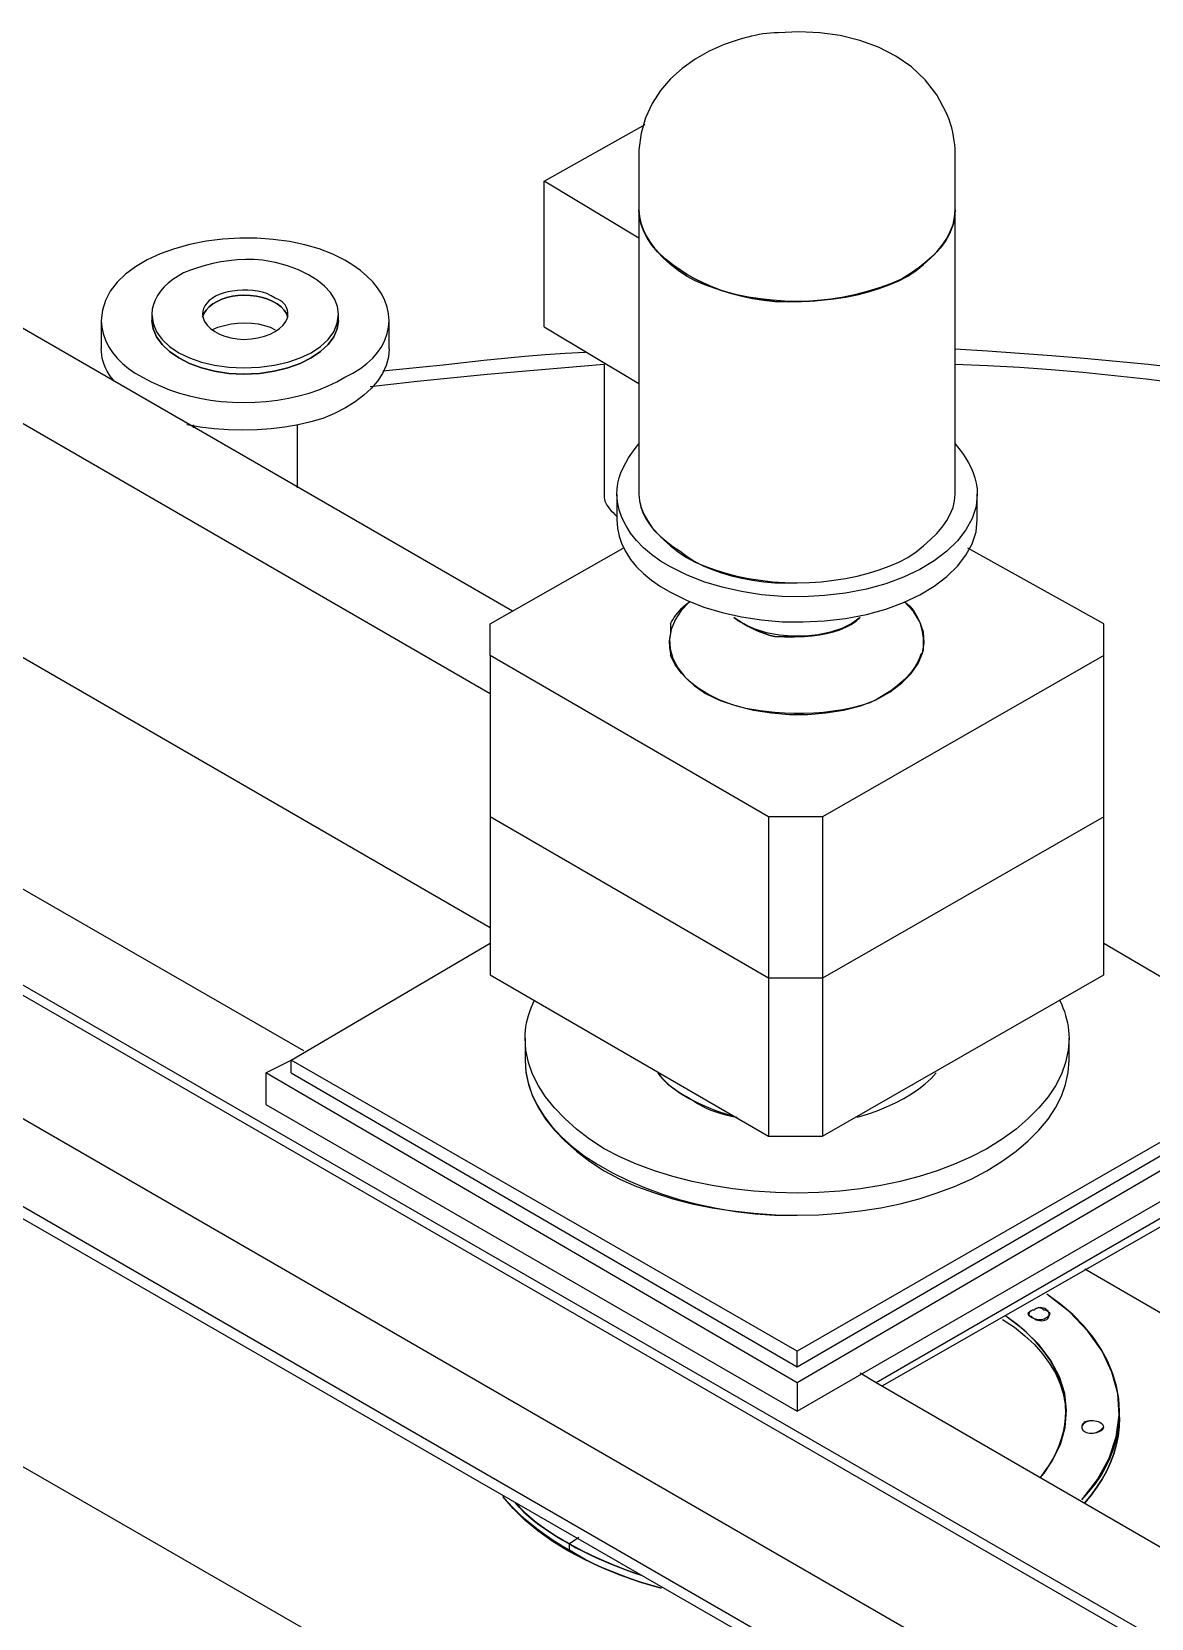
# Model space of a CAD drawing. Header units: metres. Extents: x 20 to 415, y 5 to 292.
# Drawn here: x 193.21 to 199.15, y 127.85 to 136.26 of the extents above; entities that cross this region are included whole.
import ezdxf

# ---------------------------------------------------------------- set-up
doc = ezdxf.new("R2010")
doc.units = ezdxf.units.M
doc.layers.add('ОБОРУДОВАНИЕ', color=8, linetype='Continuous')

msp = doc.modelspace()

# ---------------------------------------------------------------- linework, layer by layer
at = {"layer": 'ОБОРУДОВАНИЕ'}
for points in [[(198.1065, 135.6142), (198.106, 135.6348), (198.1045, 135.6562), (198.1019, 135.6782), (198.0984, 135.7005), (198.0939, 135.7231), (198.0884, 135.7458), (198.0818, 135.7682), (198.0743, 135.7902), (198.0657, 135.8115), (198.0562, 135.8321), (198.0088, 135.9221), (197.9477, 136.0012), (197.8748, 136.0694), (197.7917, 136.1269), (197.7, 136.1737), (197.6013, 136.2099), (197.497, 136.2357), (197.3889, 136.251), (197.2786, 136.2562), (197.1678, 136.2511), (197.1477, 136.2506), (197.1276, 136.2493), (197.1075, 136.2471), (197.0873, 136.2443), (197.0672, 136.2407), (197.0471, 136.2367), (197.027, 136.2323), (197.0069, 136.2275), (196.9868, 136.2226), (196.9667, 136.2176), (196.8829, 136.1889), (196.8031, 136.1534), (196.7283, 136.111), (196.6596, 136.0619), (196.5979, 136.0061), (196.5443, 135.9437), (196.4997, 135.875), (196.4652, 135.7997), (196.4417, 135.7184), (196.4303, 135.6309), (196.4303, 135.6304), (196.4303, 135.6293), (196.4303, 135.6274), (196.4303, 135.6251), (196.4303, 135.6226), (196.4303, 135.62), (196.4303, 135.6179), (196.4303, 135.616), (196.4303, 135.6147), (196.4303, 135.6142)], [(195.7598, 133.1837), (191.2341, 135.7986)], [(195.9274, 135.4633), (196.4638, 135.765)], [(196.4303, 135.6142), (196.4303, 135.3125)], [(198.1065, 135.3125), (198.1065, 135.6142)], [(190.7983, 135.5471), (195.6425, 132.7479)], [(196.4303, 135.1616), (195.9274, 135.4633)], [(195.9274, 134.6923), (195.9274, 135.4633)], [(198.1065, 135.3125), (198.1035, 135.2727), (198.0949, 135.234), (198.0807, 135.1963), (198.0614, 135.1596), (198.0374, 135.1239), (198.0088, 135.0892), (197.9759, 135.0555), (197.9392, 135.0228), (197.8988, 134.9911), (197.8551, 134.9605), (197.8078, 134.9363), (197.757, 134.9144), (197.703, 134.8946), (197.6462, 134.8772), (197.5868, 134.8621), (197.5255, 134.8495), (197.4626, 134.8396), (197.3986, 134.8322), (197.3337, 134.8279), (197.2684, 134.8264), (197.2032, 134.8279), (197.1381, 134.8322), (197.0741, 134.8396), (197.0113, 134.8495), (196.9499, 134.8621), (196.8907, 134.8772), (196.8337, 134.8946), (196.7798, 134.9144), (196.729, 134.9363), (196.6817, 134.9605), (196.638, 134.9911), (196.5976, 135.0228), (196.5609, 135.0555), (196.528, 135.0892), (196.4995, 135.1239), (196.4754, 135.1596), (196.4561, 135.1963), (196.442, 135.234), (196.4333, 135.2727), (196.4303, 135.3125)], [(197.151, 134.8264), (197.0912, 134.8329), (197.0327, 134.8423), (196.9759, 134.8542), (196.9209, 134.8684), (196.8683, 134.885), (196.818, 134.9036), (196.7705, 134.9241), (196.7263, 134.946), (196.6854, 134.9693), (196.6482, 134.994), (196.6095, 135.0201), (196.5741, 135.0481), (196.5421, 135.0776), (196.5136, 135.1085), (196.489, 135.1406), (196.4683, 135.1738), (196.4521, 135.2079), (196.44, 135.2424), (196.4328, 135.2773), (196.4303, 135.3125)], [(196.4303, 135.3125), (196.4328, 135.2773), (196.44, 135.2424), (196.4521, 135.2079), (196.4683, 135.1738), (196.489, 135.1406), (196.5136, 135.1085), (196.5421, 135.0776), (196.5741, 135.0481), (196.6095, 135.0201), (196.6482, 134.994), (196.6854, 134.9693), (196.7263, 134.946), (196.7705, 134.9241), (196.818, 134.9036), (196.8683, 134.885), (196.9209, 134.8684), (196.9759, 134.8542), (197.0329, 134.8423), (197.0914, 134.8329), (197.151, 134.8264)], [(196.4303, 135.3125), (196.4303, 133.8039)], [(198.1065, 135.3125), (198.1031, 135.2682), (198.0929, 135.2258), (198.0766, 135.1854), (198.0545, 135.1465), (198.0268, 135.1093), (197.9942, 135.0736), (197.957, 135.0392), (197.9156, 135.0062), (197.8703, 134.9744), (197.8215, 134.9437), (197.7644, 134.9196), (197.7035, 134.8978), (197.6398, 134.8783), (197.5734, 134.8614), (197.5052, 134.8473), (197.4353, 134.8363), (197.3646, 134.8285), (197.2932, 134.8242), (197.2219, 134.8233), (197.151, 134.8264)], [(197.2684, 134.8264), (197.3337, 134.8279), (197.3986, 134.8322), (197.4626, 134.8396), (197.5255, 134.8495), (197.5868, 134.8621), (197.6462, 134.8772), (197.703, 134.8946), (197.757, 134.9144), (197.8078, 134.9363), (197.8551, 134.9605), (197.8988, 134.9911), (197.9392, 135.0228), (197.9759, 135.0555), (198.0088, 135.0892), (198.0374, 135.1239), (198.0614, 135.1596), (198.0807, 135.1963), (198.0949, 135.234), (198.1035, 135.2727), (198.1065, 135.3125)], [(198.1065, 133.8039), (198.1065, 135.3125)], [(194.8714, 135.0443), (194.8072, 135.077), (194.7362, 135.1044), (194.6592, 135.1269), (194.5776, 135.1438), (194.4923, 135.1554), (194.4044, 135.1614), (194.3153, 135.1618), (194.2256, 135.1564), (194.1369, 135.1452), (194.0501, 135.1281), (193.9678, 135.1054), (193.8919, 135.0783), (193.8231, 135.0464), (193.7618, 135.0106), (193.7087, 134.971), (193.6639, 134.9278), (193.6284, 134.8813), (193.6022, 134.8321), (193.5863, 134.7801), (193.5808, 134.7258)], [(194.4356, 135.0443), (194.3904, 135.0478), (194.3455, 135.0486), (194.3007, 135.0468), (194.2568, 135.0424), (194.2135, 135.0359), (194.1713, 135.0273), (194.1304, 135.0171), (194.0908, 135.0052), (194.0528, 134.9918), (194.0166, 134.9772), (193.9874, 134.9611), (193.9606, 134.9434), (193.9359, 134.9239), (193.9141, 134.903), (193.8951, 134.8808), (193.879, 134.8577), (193.8662, 134.8339), (193.8568, 134.8094), (193.851, 134.7845), (193.849, 134.7593)], [(194.8379, 134.7593), (194.833, 134.799), (194.8186, 134.8373), (194.7953, 134.8736), (194.7638, 134.908), (194.7248, 134.9395), (194.6787, 134.9682), (194.626, 134.9933), (194.5675, 135.0146), (194.5038, 135.0319), (194.4356, 135.0443)], [(195.1061, 134.7258), (195.1036, 134.761), (195.0962, 134.796), (195.084, 134.8306), (195.067, 134.8644), (195.0454, 134.8976), (195.0193, 134.9298), (194.9886, 134.9608), (194.9537, 134.9903), (194.9147, 135.0181), (194.8714, 135.0443)], [(194.5027, 134.8431), (194.4815, 134.8567), (194.4589, 134.8676), (194.4346, 134.8758), (194.4093, 134.8815), (194.3833, 134.885), (194.3567, 134.8865), (194.3299, 134.8864), (194.3032, 134.8845), (194.2769, 134.8812), (194.2512, 134.8766), (194.2271, 134.8706), (194.2051, 134.8629), (194.1854, 134.8535), (194.1678, 134.8426), (194.1528, 134.8306), (194.1403, 134.8175), (194.1302, 134.8037), (194.123, 134.7893), (194.1187, 134.7744), (194.1171, 134.7593)], [(194.5697, 134.7426), (194.5623, 134.7622), (194.5501, 134.7806), (194.5338, 134.7975), (194.5137, 134.8128), (194.4901, 134.8264), (194.4636, 134.8379), (194.4343, 134.8473), (194.4029, 134.8542), (194.3697, 134.8584), (194.3351, 134.8599), (194.305, 134.8584), (194.2754, 134.8542), (194.2469, 134.8473), (194.2197, 134.8379), (194.1948, 134.8264), (194.1721, 134.8128), (194.1527, 134.7975), (194.1366, 134.7806), (194.1247, 134.7622), (194.1171, 134.7426)], [(194.1171, 134.7426), (194.1247, 134.7622), (194.1366, 134.7806), (194.1527, 134.7975), (194.1721, 134.8128), (194.1948, 134.8264), (194.2197, 134.8379), (194.2469, 134.8473), (194.2754, 134.8542), (194.305, 134.8584), (194.3351, 134.8599)], [(194.1171, 134.7426), (194.1247, 134.7622), (194.1366, 134.7806), (194.1527, 134.7975), (194.1721, 134.8128), (194.1948, 134.8264), (194.2197, 134.8379), (194.2469, 134.8473), (194.2754, 134.8542), (194.305, 134.8584), (194.3351, 134.8599), (194.3697, 134.8584), (194.4029, 134.8542), (194.4343, 134.8473), (194.4636, 134.8379), (194.4901, 134.8264), (194.5137, 134.8128), (194.5338, 134.7975), (194.5501, 134.7806), (194.5623, 134.7622), (194.5697, 134.7426)], [(194.3351, 134.8599), (194.3697, 134.8584), (194.4029, 134.8542), (194.4343, 134.8473), (194.4636, 134.8379), (194.4901, 134.8264), (194.5137, 134.8128), (194.5338, 134.7975), (194.5501, 134.7806), (194.5623, 134.7622), (194.5697, 134.7426)], [(194.5697, 134.7593), (194.5692, 134.7694), (194.5675, 134.7793), (194.5647, 134.7892), (194.5607, 134.7985), (194.5551, 134.8076), (194.5481, 134.8161), (194.5394, 134.824), (194.529, 134.8312), (194.5168, 134.8376), (194.5027, 134.8431)], [(193.849, 134.7593), (193.849, 134.7258)], [(193.849, 134.7593), (193.8553, 134.7107), (193.8738, 134.6653), (193.9033, 134.6239), (193.9428, 134.5867), (193.9914, 134.554), (194.0481, 134.5265), (194.1118, 134.5042), (194.1815, 134.4879), (194.2563, 134.4779), (194.3351, 134.4744), (194.4184, 134.4779), (194.4968, 134.4879), (194.5694, 134.5042), (194.6351, 134.5265), (194.6934, 134.554), (194.743, 134.5867), (194.7833, 134.6239), (194.8129, 134.6653), (194.8315, 134.7107), (194.8379, 134.7593)], [(194.1171, 134.7593), (194.1202, 134.7394), (194.1285, 134.7196), (194.1421, 134.7008), (194.1601, 134.6832), (194.1822, 134.6671), (194.2077, 134.6532), (194.2363, 134.6415), (194.2673, 134.6328), (194.3005, 134.6272), (194.3351, 134.6252), (194.3743, 134.6272), (194.411, 134.6328), (194.4448, 134.6415), (194.4755, 134.6532), (194.5027, 134.6671), (194.5258, 134.6832), (194.5444, 134.7008), (194.5581, 134.7196), (194.5669, 134.7394), (194.5697, 134.7593)], [(194.8379, 134.7258), (194.8379, 134.7593)], [(197.151, 134.8264), (197.1616, 134.8264), (197.1728, 134.8264), (197.1849, 134.8264), (197.1971, 134.8264), (197.2097, 134.8264), (197.2223, 134.8264), (197.2347, 134.8264), (197.2466, 134.8264), (197.2578, 134.8264), (197.2684, 134.8264)], [(193.5808, 134.7258), (193.5808, 134.5749)], [(193.5808, 134.7258), (193.5833, 134.6906), (193.5905, 134.6559), (193.6026, 134.6215), (193.6188, 134.5882), (193.6394, 134.5562), (193.6641, 134.5255), (193.6924, 134.4967), (193.7246, 134.47), (193.7599, 134.4457), (193.7987, 134.4241), (193.8449, 134.3999), (193.893, 134.378), (193.943, 134.3582), (193.9948, 134.3408), (194.0481, 134.3257), (194.1029, 134.3131), (194.159, 134.3031), (194.2165, 134.2959), (194.2752, 134.2915), (194.3351, 134.29), (194.3954, 134.2915), (194.4552, 134.2959), (194.5142, 134.3031), (194.5722, 134.3131), (194.6284, 134.3257), (194.6827, 134.3408), (194.7345, 134.3582), (194.7834, 134.378), (194.8294, 134.3999), (194.8714, 134.4241), (194.9147, 134.4457), (194.9537, 134.47), (194.9886, 134.4967), (195.0193, 134.5255), (195.0454, 134.5562), (195.067, 134.5882), (195.084, 134.6215), (195.0962, 134.6559), (195.1036, 134.6906), (195.1061, 134.7258)], [(193.849, 134.7258), (193.8553, 134.6812), (193.8738, 134.6383), (193.9033, 134.5977), (193.9428, 134.5603), (193.9914, 134.5268), (194.0481, 134.4977), (194.1118, 134.4739), (194.1815, 134.4561), (194.2563, 134.4447), (194.3351, 134.4408)], [(194.8379, 134.7258), (194.8315, 134.6812), (194.8129, 134.6383), (194.7833, 134.5977), (194.743, 134.5603), (194.6934, 134.5268), (194.6351, 134.4977), (194.5694, 134.4739), (194.4968, 134.4561), (194.4184, 134.4447), (194.3351, 134.4408), (194.2563, 134.4447), (194.1815, 134.4561), (194.1118, 134.4739), (194.0481, 134.4977), (193.9914, 134.5268), (193.9428, 134.5603), (193.9033, 134.5977), (193.8738, 134.6383), (193.8553, 134.6812), (193.849, 134.7258)], [(194.1674, 134.6755), (194.1989, 134.6891), (194.2328, 134.6996), (194.2683, 134.7072), (194.3047, 134.7117), (194.3414, 134.7132), (194.3775, 134.7117), (194.4123, 134.7072), (194.4453, 134.6996), (194.4757, 134.6891), (194.5027, 134.6755)], [(194.3351, 134.4408), (194.4184, 134.4447), (194.4968, 134.4561), (194.5694, 134.4739), (194.6351, 134.4977), (194.6934, 134.5268), (194.743, 134.5603), (194.7833, 134.5977), (194.8129, 134.6383), (194.8315, 134.6812), (194.8379, 134.7258)], [(195.1061, 134.5749), (195.1061, 134.7258)], [(195.9274, 134.6923), (196.4303, 134.3906)], [(193.6478, 134.4073), (193.6337, 134.4229), (193.6215, 134.4393), (193.6111, 134.4563), (193.6026, 134.4735), (193.5955, 134.4911), (193.5898, 134.5087), (193.5858, 134.5262), (193.5829, 134.5431), (193.5813, 134.5593), (193.5808, 134.5749)], [(195.1061, 134.5749), (195.1021, 134.5302), (195.0905, 134.4868), (195.0712, 134.4447), (195.0449, 134.4041), (195.0119, 134.3654), (194.9722, 134.3287), (194.9262, 134.2943), (194.8744, 134.2623), (194.817, 134.2328), (194.7541, 134.2062), (194.6914, 134.1876), (194.6244, 134.1721), (194.5541, 134.1599), (194.481, 134.151), (194.4063, 134.1455), (194.3305, 134.1435), (194.2546, 134.145), (194.1792, 134.1504), (194.1051, 134.1596), (194.0333, 134.1726)], [(195.0726, 134.4576), (195.1787, 134.4682), (195.2854, 134.4794), (195.3931, 134.491), (195.5008, 134.5027), (195.609, 134.5143), (195.7171, 134.5251), (195.825, 134.5354), (195.9324, 134.5446), (196.0392, 134.5521), (196.1453, 134.5582)], [(198.1065, 134.5749), (198.2774, 134.5644), (198.4482, 134.5526), (198.6189, 134.5399), (198.7894, 134.5257), (198.9593, 134.5101), (199.1288, 134.493), (199.2976, 134.4742), (199.4657, 134.4537), (199.633, 134.4315), (199.7994, 134.4073)], [(196.2459, 134.4911), (196.1207, 134.4811), (195.9961, 134.4708), (195.8725, 134.4605), (195.7489, 134.4499), (195.6257, 134.4388), (195.5025, 134.4273), (195.379, 134.415), (195.2553, 134.4021), (195.1307, 134.3884), (195.0055, 134.3738)], [(196.2459, 134.4911), (196.2459, 133.7871)], [(199.7827, 134.3235), (199.6167, 134.3481), (199.4506, 134.3716), (199.2845, 134.3936), (199.1179, 134.4139), (198.9509, 134.4325), (198.7835, 134.449), (198.6154, 134.4635), (198.4466, 134.4754), (198.2769, 134.4846), (198.1065, 134.4911)], [(194.6535, 130.8538), (188.6528, 134.3067)], [(190.7983, 134.3067), (195.6425, 131.5075)], [(194.0668, 134.1726), (194.0668, 134.1559)], [(194.62, 133.8374), (194.62, 134.1726)], [(188.217, 134.0553), (203.3027, 125.3559)], [(203.2524, 125.3224), (188.217, 134.005)], [(196.3129, 133.8039), (196.3145, 133.8336), (196.3188, 133.8624), (196.3257, 133.8904), (196.3349, 133.9177), (196.3465, 133.9444), (196.3601, 133.9705), (196.3755, 133.9963), (196.3924, 134.0216), (196.4107, 134.0469), (196.4303, 134.0721)], [(198.1065, 134.0721), (198.1261, 134.0469), (198.1445, 134.0216), (198.1615, 133.9963), (198.1767, 133.9705), (198.1903, 133.9444), (198.2019, 133.9177), (198.2111, 133.8904), (198.2181, 133.8624), (198.2223, 133.8336), (198.2238, 133.8039)], [(196.2459, 133.7871), (196.2469, 133.7771), (196.2498, 133.767), (196.2541, 133.757), (196.2598, 133.7469), (196.2668, 133.7368), (196.2749, 133.7268), (196.2838, 133.7167), (196.2932, 133.7067), (196.3029, 133.6966), (196.3129, 133.6866)], [(196.3129, 133.8039), (196.3129, 133.6698)], [(196.5979, 133.4184), (196.5451, 133.45), (196.4975, 133.4842), (196.4551, 133.5206), (196.4181, 133.559), (196.3864, 133.5986), (196.3602, 133.6393), (196.3398, 133.6805), (196.325, 133.7219), (196.316, 133.7633), (196.3129, 133.8039)], [(196.4303, 133.8039), (196.4328, 133.7692), (196.44, 133.7355), (196.4521, 133.7028), (196.4683, 133.6711), (196.489, 133.6405), (196.5136, 133.6108), (196.5421, 133.5821), (196.5741, 133.5545), (196.6095, 133.5278), (196.6482, 133.5022), (196.6854, 133.4735), (196.7263, 133.4477), (196.7705, 133.4247), (196.818, 133.4046), (196.8683, 133.387), (196.9209, 133.3719), (196.9759, 133.3592), (197.0329, 133.3488), (197.0914, 133.3406), (197.151, 133.3346)], [(196.4303, 133.8039), (196.4333, 133.7687), (196.442, 133.7337), (196.4561, 133.6988), (196.4754, 133.6643), (196.4995, 133.6301), (196.528, 133.5964), (196.5609, 133.5634), (196.5976, 133.5308), (196.6381, 133.4993), (196.6817, 133.4686), (196.729, 133.4445), (196.7798, 133.4226), (196.8337, 133.4028), (196.8907, 133.3853), (196.9499, 133.3703), (197.0113, 133.3577), (197.0741, 133.3478), (197.1381, 133.3404), (197.2032, 133.3361), (197.2684, 133.3346), (197.3337, 133.3361), (197.3986, 133.3404), (197.4626, 133.3478), (197.5255, 133.3577), (197.5868, 133.3703), (197.6462, 133.3853), (197.703, 133.4028), (197.757, 133.4226), (197.8078, 133.4445), (197.8551, 133.4686), (197.8988, 133.4993), (197.9392, 133.5308), (197.9759, 133.5634), (198.0088, 133.5964), (198.0374, 133.6301), (198.0614, 133.6643), (198.0807, 133.6988), (198.0949, 133.7337), (198.1035, 133.7687), (198.1065, 133.8039)], [(198.2238, 133.8039), (198.2169, 133.7392), (198.1967, 133.676), (198.1636, 133.615), (198.1187, 133.557), (198.0624, 133.5022), (197.9957, 133.4515), (197.9191, 133.4055), (197.8334, 133.3646), (197.7391, 133.3297), (197.6371, 133.301), (197.5257, 133.2799), (197.4132, 133.2667), (197.3007, 133.261), (197.1893, 133.2626), (197.0798, 133.2717), (196.9734, 133.2878), (196.8709, 133.3108), (196.7736, 133.3403), (196.6822, 133.3761), (196.5979, 133.4184)], [(197.2684, 133.3346), (197.3337, 133.3361), (197.3986, 133.3404), (197.4626, 133.3478), (197.5255, 133.3577), (197.5868, 133.3703), (197.6462, 133.3853), (197.703, 133.4028), (197.757, 133.4226), (197.8078, 133.4445), (197.8551, 133.4686), (197.8988, 133.4993), (197.9392, 133.5308), (197.9759, 133.5634), (198.0088, 133.5964), (198.0374, 133.6301), (198.0614, 133.6643), (198.0807, 133.6988), (198.0949, 133.7337), (198.1035, 133.7687), (198.1065, 133.8039)], [(198.2238, 133.6698), (198.2238, 133.8039)], [(196.3129, 133.6698), (196.316, 133.625), (196.3249, 133.5815), (196.3398, 133.539), (196.3602, 133.498), (196.3864, 133.4583), (196.4181, 133.42), (196.4551, 133.3835), (196.4975, 133.3485), (196.5451, 133.3154), (196.5979, 133.2843)], [(196.5979, 133.2843), (196.6822, 133.242), (196.7736, 133.2062), (196.8709, 133.1767), (196.9734, 133.1537), (197.0798, 133.1376), (197.1893, 133.1285), (197.3007, 133.1269), (197.4132, 133.1326), (197.5257, 133.1458), (197.6371, 133.1669), (197.7391, 133.1956), (197.8334, 133.2305), (197.9191, 133.2714), (197.9957, 133.3175), (198.0624, 133.3681), (198.1187, 133.4229), (198.1636, 133.4809), (198.1967, 133.5419), (198.2169, 133.6051), (198.2238, 133.6698)], [(195.6425, 133.1166), (196.3465, 133.5189)], [(198.8943, 133.1166), (198.1735, 133.5189)], [(197.151, 133.3346), (197.1616, 133.3346), (197.1728, 133.3346), (197.1849, 133.3346), (197.1971, 133.3346), (197.2097, 133.3346), (197.2223, 133.3346), (197.2347, 133.3346), (197.2466, 133.3346), (197.2578, 133.3346), (197.2684, 133.3346)], [(196.6985, 133.234), (196.6542, 133.1874), (196.6219, 133.1384), (196.6014, 133.0878), (196.5929, 133.0364), (196.5959, 132.9847), (196.6105, 132.9334), (196.6365, 132.8835), (196.6738, 132.8356), (196.7224, 132.79), (196.7823, 132.7479)], [(196.5979, 133.1166), (196.6034, 133.1272), (196.61, 133.1386), (196.6175, 133.1505), (196.6261, 133.1627), (196.6356, 133.1753), (196.6462, 133.1879), (196.6577, 133.2003), (196.6703, 133.2122), (196.6839, 133.2234), (196.6985, 133.234)], [(196.7823, 132.7479), (196.8616, 132.7112), (196.9472, 132.6817), (197.0381, 132.6594), (197.1323, 132.6445), (197.2287, 132.6369), (197.3254, 132.6369), (197.4213, 132.6445), (197.5144, 132.6599), (197.6038, 132.6832), (197.6874, 132.7144), (197.7619, 132.7569), (197.8239, 132.8039), (197.8731, 132.8542), (197.9095, 132.907), (197.9326, 132.9616), (197.942, 133.0172), (197.9377, 133.0732), (197.9192, 133.1285), (197.8861, 133.1824), (197.8383, 133.234)], [(197.8383, 133.234), (197.8524, 133.2234), (197.8648, 133.2122), (197.8755, 133.2003), (197.8847, 133.1879), (197.8928, 133.1753), (197.8998, 133.1627), (197.9062, 133.1505), (197.9119, 133.1386), (197.9171, 133.1272), (197.9221, 133.1166)], [(197.151, 133.0496), (197.1259, 133.0556), (197.1011, 133.0633), (197.0766, 133.0724), (197.0526, 133.0826), (197.0295, 133.0937), (197.0074, 133.1051), (196.9866, 133.1168), (196.9672, 133.1285), (196.9492, 133.1396), (196.9332, 133.1502)], [(197.151, 133.0496), (197.1259, 133.0556), (197.1011, 133.0633), (197.0766, 133.0724), (197.0526, 133.0826), (197.0295, 133.0937), (197.0074, 133.1051), (196.9866, 133.1168), (196.9672, 133.1285), (196.9492, 133.1396), (196.9332, 133.1502)], [(196.9332, 133.1502), (196.9492, 133.1396), (196.9672, 133.1285), (196.9866, 133.1168), (197.0074, 133.1051), (197.0295, 133.0937), (197.0526, 133.0826), (197.0766, 133.0724), (197.1011, 133.0633), (197.1259, 133.0556), (197.151, 133.0496)], [(196.9834, 133.1166), (196.9784, 133.1212), (196.9734, 133.125), (196.9683, 133.1282), (196.9633, 133.1309), (196.9583, 133.1334), (196.9533, 133.1359), (196.9482, 133.1388), (196.9432, 133.142), (196.9382, 133.1456), (196.9332, 133.1502)], [(197.6036, 133.1502), (197.5587, 133.118), (197.5054, 133.092), (197.4454, 133.0722), (197.3805, 133.0588), (197.3125, 133.0518), (197.2427, 133.0513), (197.1733, 133.0573), (197.106, 133.0702), (197.0419, 133.09), (196.9834, 133.1166)], [(197.6036, 133.1502), (197.5751, 133.1265), (197.5404, 133.1059), (197.5005, 133.0883), (197.4564, 133.0737), (197.4088, 133.0622), (197.3587, 133.0536), (197.3069, 133.0481), (197.2545, 133.0456), (197.2022, 133.0461), (197.151, 133.0496)], [(197.6036, 133.1502), (197.5751, 133.1265), (197.5404, 133.1059), (197.5005, 133.0883), (197.4564, 133.0737), (197.4088, 133.0622), (197.3587, 133.0536), (197.3069, 133.0481), (197.2545, 133.0456), (197.2022, 133.0461), (197.151, 133.0496)], [(197.2684, 133.0496), (197.3086, 133.0506), (197.3483, 133.0536), (197.3872, 133.0587), (197.4251, 133.0657), (197.4611, 133.0747), (197.4953, 133.0858), (197.527, 133.0989), (197.5559, 133.114), (197.5815, 133.1311), (197.6036, 133.1502)], [(203.1351, 124.7357), (188.6192, 133.1166)], [(195.6425, 132.949), (195.6425, 133.1166)], [(196.5979, 133.0664), (196.5939, 133.0518), (196.5915, 133.038), (196.5905, 133.0253), (196.5907, 133.0131), (196.5917, 133.0015), (196.593, 132.9904), (196.5947, 132.9797), (196.5964, 132.9693), (196.5974, 132.9591), (196.5979, 132.949)], [(196.5979, 133.1166), (196.5979, 133.1116), (196.5979, 133.1066), (196.5979, 133.1016), (196.5979, 133.0965), (196.5979, 133.0915), (196.5979, 133.0865), (196.5979, 133.0814), (196.5979, 133.0764), (196.5979, 133.0714), (196.5979, 133.0664)], [(197.9389, 132.9993), (197.9389, 133.0094), (197.9387, 133.0196), (197.9384, 133.03), (197.9378, 133.0407), (197.9368, 133.0518), (197.9352, 133.0633), (197.9332, 133.0754), (197.9303, 133.0883), (197.9266, 133.1021), (197.9221, 133.1166)], [(198.8943, 132.949), (198.8943, 133.1166)], [(197.151, 133.0496), (197.1616, 133.0496), (197.1728, 133.0496), (197.1849, 133.0496), (197.1971, 133.0496), (197.2097, 133.0496), (197.2223, 133.0496), (197.2347, 133.0496), (197.2466, 133.0496), (197.2578, 133.0496), (197.2684, 133.0496)], [(197.9221, 132.949), (197.9266, 132.9541), (197.9303, 132.9591), (197.9332, 132.9641), (197.9352, 132.9691), (197.9368, 132.9742), (197.9378, 132.9792), (197.9384, 132.9842), (197.9387, 132.9893), (197.9389, 132.9943), (197.9389, 132.9993)], [(195.6425, 132.949), (195.6425, 132.0942)], [(197.1175, 132.0942), (195.6425, 132.949)], [(197.151, 132.6473), (197.0723, 132.6554), (196.997, 132.6691), (196.9259, 132.6882), (196.8597, 132.7125), (196.799, 132.7417), (196.7444, 132.7752), (196.6963, 132.8131), (196.6554, 132.855), (196.6225, 132.9003), (196.5979, 132.949)], [(197.9221, 132.949), (197.91, 132.9194), (197.8943, 132.8907), (197.8747, 132.863), (197.8519, 132.8364), (197.8257, 132.8107), (197.7966, 132.7861), (197.7647, 132.7625), (197.7302, 132.7398), (197.6931, 132.7182), (197.6539, 132.6976), (197.6076, 132.6835), (197.5597, 132.6715), (197.5104, 132.6614), (197.46, 132.6533), (197.4088, 132.6473), (197.357, 132.6433), (197.3051, 132.6413), (197.2533, 132.6413), (197.2018, 132.6433), (197.151, 132.6473)], [(198.8943, 132.949), (197.4025, 132.0942)], [(198.8943, 132.0942), (198.8943, 132.949)], [(195.6425, 132.0942), (195.6425, 131.2561)], [(197.1175, 131.2393), (195.6425, 132.0942)], [(197.4025, 132.0942), (197.1175, 132.0942)], [(197.1175, 132.0942), (197.1175, 131.2393)], [(197.4025, 132.0942), (197.4025, 131.2393)], [(198.8943, 132.0942), (197.4025, 131.2393)], [(198.8943, 131.2561), (198.8943, 132.0942)], [(203.1351, 124.2664), (189.8764, 131.9266)], [(203.1351, 124.2161), (189.9602, 131.8092)], [(194.5865, 130.8035), (195.6425, 131.4237)], [(198.8943, 131.4237), (199.9503, 130.8035)], [(195.6425, 131.2561), (197.1175, 130.4012)], [(197.4025, 131.2393), (197.1175, 131.2393)], [(197.1175, 131.2393), (197.1175, 130.4012)], [(197.4025, 130.4012), (198.8943, 131.2561)], [(197.4025, 131.2393), (197.4025, 130.4012)], [(195.8268, 130.9208), (195.8274, 130.941), (195.8289, 130.9611), (195.8314, 130.9812), (195.8349, 131.0013), (195.8394, 131.0214), (195.845, 131.0415), (195.8515, 131.0616), (195.859, 131.0818), (195.8676, 131.1019), (195.8771, 131.122)], [(198.6596, 131.122), (198.6692, 131.1019), (198.6777, 131.0818), (198.6853, 131.0616), (198.6918, 131.0415), (198.6973, 131.0214), (198.7019, 131.0013), (198.7054, 130.9812), (198.7079, 130.9611), (198.7094, 130.941), (198.7099, 130.9208)], [(198.7099, 130.9208), (198.7054, 130.856), (198.692, 130.7923), (198.6697, 130.7298), (198.6387, 130.6686), (198.5989, 130.6087), (198.5507, 130.5504), (198.494, 130.4937), (198.429, 130.4386), (198.3556, 130.3855), (198.2741, 130.3342), (198.1911, 130.2909), (198.1036, 130.2519), (198.0114, 130.217), (197.9152, 130.1865), (197.8153, 130.1603), (197.7117, 130.1387), (197.605, 130.1218), (197.4953, 130.1094), (197.383, 130.102), (197.2684, 130.0995), (197.1534, 130.102), (197.0398, 130.1094), (196.9283, 130.1216), (196.8192, 130.1387), (196.7132, 130.1603), (196.6106, 130.1865), (196.5122, 130.217), (196.4182, 130.2519), (196.3294, 130.2909), (196.2459, 130.3342), (196.169, 130.3855), (196.0994, 130.4386), (196.037, 130.4937), (195.9826, 130.5504), (195.9358, 130.6087), (195.8971, 130.6686), (195.8667, 130.7298), (195.8446, 130.7923), (195.8314, 130.856), (195.8268, 130.9208)], [(195.8268, 130.9208), (195.8268, 130.8035)], [(198.7099, 130.8035), (198.7099, 130.9208)], [(194.4524, 130.7365), (194.5865, 130.8035)], [(197.2684, 129.2614), (194.5865, 130.8035)], [(194.5865, 130.7365), (194.5865, 130.8035)], [(195.8268, 130.8035), (195.8314, 130.7386), (195.8448, 130.6749), (195.8667, 130.6124), (195.8971, 130.5512), (195.9358, 130.4914), (195.9826, 130.4331), (196.037, 130.3762), (196.0994, 130.3213), (196.169, 130.2681), (196.2459, 130.2168), (196.3294, 130.1736), (196.4182, 130.1345), (196.5122, 130.0997), (196.6106, 130.0692), (196.7132, 130.043), (196.8192, 130.0214), (196.9283, 130.0043), (197.0398, 129.9921), (197.1534, 129.9847), (197.2684, 129.9822), (197.383, 129.9847), (197.4953, 129.9921), (197.605, 130.0043), (197.7117, 130.0214), (197.8153, 130.043), (197.9152, 130.0692), (198.0114, 130.0997), (198.1036, 130.1345), (198.1913, 130.1736), (198.2741, 130.2168), (198.3556, 130.2681), (198.4288, 130.3213), (198.494, 130.3762), (198.5507, 130.4331), (198.5989, 130.4914), (198.6387, 130.5512), (198.6697, 130.6124), (198.692, 130.6749), (198.7054, 130.7386), (198.7099, 130.8035)], [(195.8268, 130.8035), (195.8309, 130.7433), (195.8428, 130.6833), (195.8626, 130.6238), (195.8902, 130.5653), (195.9254, 130.5082), (195.9682, 130.4523), (196.0183, 130.3984), (196.0758, 130.3466), (196.1405, 130.2971), (196.2124, 130.2504), (196.2903, 130.2066), (196.3728, 130.1662), (196.4595, 130.1292), (196.5501, 130.0956), (196.644, 130.066), (196.7411, 130.0403), (196.8406, 130.019), (196.9424, 130.0021), (197.0461, 129.9897), (197.151, 129.9822)], [(197.2684, 129.9822), (197.383, 129.9847), (197.4953, 129.9921), (197.605, 130.0043), (197.7117, 130.0214), (197.8153, 130.043), (197.9152, 130.0692), (198.0114, 130.0997), (198.1036, 130.1345), (198.1913, 130.1736), (198.2741, 130.2168), (198.3556, 130.2681), (198.4288, 130.3213), (198.494, 130.3762), (198.5507, 130.4331), (198.5989, 130.4914), (198.6387, 130.5512), (198.6697, 130.6124), (198.692, 130.6749), (198.7054, 130.7386), (198.7099, 130.8035)], [(199.9503, 130.8035), (197.2684, 129.2614)], [(197.2684, 129.0938), (194.4524, 130.7365)], [(194.4524, 130.7365), (194.4524, 130.5688)], [(194.5865, 130.7365), (197.2684, 129.1776)], [(196.5309, 130.7365), (196.554, 130.7068), (196.5825, 130.6783), (196.6162, 130.651), (196.6542, 130.625), (196.6965, 130.6003), (196.7421, 130.5772), (196.7908, 130.5558), (196.842, 130.5358), (196.8953, 130.5179), (196.9499, 130.5018)], [(196.5309, 130.7365), (196.5419, 130.7214), (196.5548, 130.7065), (196.5692, 130.6917), (196.585, 130.6773), (196.6021, 130.6632), (196.6202, 130.6496), (196.6391, 130.6366), (196.6586, 130.6243), (196.6784, 130.6129), (196.6985, 130.6024)], [(197.2684, 129.1776), (199.9503, 130.7365)], [(200.0844, 130.7365), (197.2684, 129.0938)], [(197.5868, 130.5018), (197.6412, 130.5179), (197.6931, 130.5358), (197.7429, 130.5558), (197.7898, 130.5772), (197.8341, 130.6003), (197.8753, 130.625), (197.9132, 130.651), (197.9479, 130.6783), (197.9787, 130.7068), (198.0059, 130.7365)], [(197.5868, 130.5018), (197.6412, 130.5179), (197.6931, 130.5358), (197.7429, 130.5558), (197.7898, 130.5772), (197.8341, 130.6003), (197.8753, 130.625), (197.9132, 130.651), (197.9479, 130.6783), (197.9787, 130.7068), (198.0059, 130.7365)], [(194.4524, 130.5688), (197.2684, 128.9429)], [(196.6985, 130.6024), (196.7191, 130.5878), (196.7407, 130.5742), (196.7633, 130.5616), (196.787, 130.5501), (196.8116, 130.5395), (196.8373, 130.53), (196.8639, 130.5214), (196.8916, 130.5139), (196.9202, 130.5073), (196.9499, 130.5018)], [(197.2684, 128.9429), (200.0844, 130.5688)], [(197.1175, 130.4012), (197.4025, 130.4012)], [(199.8329, 130.3342), (197.6874, 129.0938)], [(199.8329, 130.2839), (197.721, 129.077)], [(197.151, 129.9822), (197.1616, 129.9822), (197.1728, 129.9822), (197.1849, 129.9822), (197.1971, 129.9822), (197.2097, 129.9822), (197.2223, 129.9822), (197.2347, 129.9822), (197.2466, 129.9822), (197.2578, 129.9822), (197.2684, 129.9822)], [(198.7937, 129.6972), (204.8112, 126.2107)], [(198.777, 128.4736), (198.8609, 128.5815), (198.9219, 128.6932), (198.96, 128.8072), (198.9753, 128.9223), (198.9677, 129.0373), (198.9375, 129.1506), (198.8847, 129.2612), (198.8096, 129.3678), (198.7122, 129.4689), (198.5926, 129.5631)], [(198.9781, 128.9429), (198.9741, 129.0088), (198.9622, 129.075), (198.9424, 129.1414), (198.9149, 129.2071), (198.8797, 129.272), (198.837, 129.3352), (198.7867, 129.3965), (198.7292, 129.4552), (198.6645, 129.511), (198.5926, 129.5631)], [(198.5255, 129.4793), (198.5205, 129.4788), (198.5156, 129.4776), (198.5109, 129.4758), (198.5066, 129.4734), (198.5026, 129.4709), (198.499, 129.4684), (198.4962, 129.4662), (198.4938, 129.4644), (198.4925, 129.4631), (198.492, 129.4626)], [(198.492, 129.4626), (198.493, 129.4575), (198.4957, 129.4527), (198.5002, 129.448), (198.5059, 129.4436), (198.5129, 129.4396), (198.521, 129.4361), (198.5299, 129.4332), (198.5393, 129.4309), (198.549, 129.4295), (198.559, 129.429), (198.5646, 129.4295), (198.5708, 129.4309), (198.5773, 129.4332), (198.584, 129.4361), (198.5906, 129.4396), (198.5964, 129.4436), (198.6016, 129.448), (198.6058, 129.4527), (198.6083, 129.4575), (198.6093, 129.4626)], [(198.5255, 129.4793), (198.5165, 129.4785), (198.5093, 129.4758), (198.5039, 129.4721), (198.5004, 129.4676), (198.4984, 129.4626), (198.4977, 129.4577), (198.4987, 129.453), (198.5009, 129.4493), (198.5042, 129.4468), (198.5088, 129.4458), (198.5143, 129.4408), (198.5207, 129.4361), (198.5279, 129.4317), (198.5359, 129.4279), (198.5445, 129.4248), (198.5533, 129.4228), (198.5629, 129.4222), (198.5726, 129.4228), (198.5825, 129.425), (198.5926, 129.429), (198.5971, 129.4341), (198.6006, 129.4391), (198.6031, 129.4441), (198.6046, 129.4491), (198.6051, 129.4542), (198.6046, 129.4592), (198.6031, 129.4642), (198.6006, 129.4693), (198.5971, 129.4743), (198.5926, 129.4793), (198.587, 129.4838), (198.5808, 129.4874), (198.574, 129.4899), (198.5666, 129.4914), (198.559, 129.4919), (198.5515, 129.4914), (198.5443, 129.4899), (198.5373, 129.4874), (198.5311, 129.4838), (198.5255, 129.4793), (198.5255, 129.4793)], [(198.6093, 129.4626), (198.6088, 129.4631), (198.6075, 129.4644), (198.6053, 129.4662), (198.6025, 129.4684), (198.5989, 129.4709), (198.5949, 129.4734), (198.5906, 129.4758), (198.5857, 129.4776), (198.5808, 129.4788), (198.5758, 129.4793), (198.5708, 129.4838), (198.5658, 129.4874), (198.5607, 129.4899), (198.5557, 129.4914), (198.5507, 129.4919), (198.5456, 129.4914), (198.5406, 129.4899), (198.5356, 129.4874), (198.5305, 129.4838), (198.5255, 129.4793)], [(198.3579, 129.429), (198.4203, 129.3875), (198.4764, 129.343), (198.5264, 129.2961), (198.5701, 129.2472), (198.6072, 129.1965), (198.6378, 129.1442), (198.662, 129.0908), (198.6792, 129.0365), (198.6896, 128.9815), (198.6932, 128.9262)], [(198.3579, 129.429), (198.4203, 129.3875), (198.4764, 129.343), (198.5264, 129.2961), (198.5701, 129.2472), (198.6072, 129.1965), (198.6378, 129.1442), (198.662, 129.0908), (198.6792, 129.0365), (198.6896, 128.9815), (198.6932, 128.9262)], [(198.559, 128.5909), (198.6204, 128.6778), (198.6638, 128.7668), (198.6893, 128.8569), (198.697, 128.9475), (198.6869, 129.0373), (198.6593, 129.1256), (198.614, 129.2115), (198.5515, 129.2941), (198.4717, 129.3725), (198.3747, 129.4458)], [(198.559, 128.5909), (198.6204, 128.6778), (198.6638, 128.7668), (198.6893, 128.8569), (198.697, 128.9475), (198.6869, 129.0373), (198.6593, 129.1256), (198.614, 129.2115), (198.5515, 129.2941), (198.4717, 129.3725), (198.3747, 129.4458)], [(198.6932, 128.9429), (198.6896, 128.9982), (198.6794, 129.0532), (198.6623, 129.1075), (198.639, 129.161), (198.6093, 129.2133), (198.5736, 129.2639), (198.5322, 129.3129), (198.485, 129.3598), (198.4325, 129.4042), (198.3747, 129.4458)], [(198.6932, 128.9429), (198.6896, 128.9982), (198.6794, 129.0532), (198.6623, 129.1075), (198.639, 129.161), (198.6093, 129.2133), (198.5736, 129.2639), (198.5322, 129.3129), (198.485, 129.3598), (198.4325, 129.4042), (198.3747, 129.4458)], [(197.2684, 129.1776), (197.2684, 129.2614)], [(197.6874, 129.0938), (197.6036, 129.1441)], [(197.2684, 129.0938), (197.2684, 128.9429)], [(203.7385, 125.5906), (197.6874, 129.0938)], [(198.559, 128.5909), (198.5832, 128.6221), (198.6051, 128.655), (198.6249, 128.6892), (198.6425, 128.7245), (198.6576, 128.7607), (198.6702, 128.7973), (198.6801, 128.8341), (198.6873, 128.871), (198.6916, 128.9074), (198.6932, 128.9429)], [(198.559, 128.5909), (198.5832, 128.6221), (198.6051, 128.655), (198.6249, 128.6892), (198.6425, 128.7245), (198.6576, 128.7607), (198.6702, 128.7973), (198.6801, 128.8341), (198.6873, 128.871), (198.6916, 128.9074), (198.6932, 128.9429)], [(198.777, 128.4736), (198.8152, 128.5148), (198.8494, 128.5579), (198.8795, 128.6025), (198.9057, 128.6484), (198.9278, 128.6957), (198.9459, 128.744), (198.96, 128.7931), (198.9701, 128.8427), (198.9761, 128.8926), (198.9781, 128.9429)], [(198.9781, 128.9094), (198.9781, 128.9429)], [(198.8272, 128.8926), (198.8219, 128.8921), (198.8157, 128.8908), (198.809, 128.8886), (198.8023, 128.8858), (198.7959, 128.8823), (198.7899, 128.8782), (198.7847, 128.8737), (198.7806, 128.869), (198.778, 128.8641), (198.777, 128.8591), (198.7775, 128.8541), (198.779, 128.8492), (198.7815, 128.8445), (198.785, 128.8402), (198.7895, 128.8362), (198.795, 128.8326), (198.8016, 128.8296), (198.8091, 128.8274), (198.8177, 128.8261), (198.8272, 128.8256), (198.8368, 128.8261), (198.8455, 128.8274), (198.8534, 128.8296), (198.8604, 128.8326), (198.8671, 128.8362), (198.8732, 128.8402), (198.8787, 128.8445), (198.8841, 128.8492), (198.8893, 128.8541), (198.8943, 128.8591), (198.8933, 128.8641), (198.8906, 128.869), (198.8862, 128.8737), (198.8804, 128.8782), (198.8733, 128.8823), (198.8653, 128.8858), (198.8566, 128.8886), (198.8472, 128.8908), (198.8373, 128.8921), (198.8272, 128.8926), (198.8272, 128.8926)], [(198.8272, 128.8926), (198.8177, 128.8921), (198.8091, 128.8908), (198.8016, 128.8886), (198.795, 128.8858), (198.7895, 128.8823), (198.785, 128.8782), (198.7815, 128.8737), (198.779, 128.869), (198.7775, 128.8641), (198.777, 128.8591)], [(198.777, 128.8591), (198.7775, 128.8541), (198.779, 128.8492), (198.7815, 128.8445), (198.785, 128.8402), (198.7895, 128.8362), (198.795, 128.8326), (198.8016, 128.8296), (198.8091, 128.8274), (198.8177, 128.8261), (198.8272, 128.8256), (198.8373, 128.8261), (198.8472, 128.8274), (198.8566, 128.8296), (198.8653, 128.8326), (198.8733, 128.8362), (198.8804, 128.8402), (198.8862, 128.8445), (198.8906, 128.8492), (198.8933, 128.8541), (198.8943, 128.8591)], [(198.7937, 128.4568), (198.8274, 128.4976), (198.8579, 128.5393), (198.8852, 128.582), (198.9094, 128.6258), (198.93, 128.6706), (198.9471, 128.7163), (198.9605, 128.7631), (198.9702, 128.8108), (198.9761, 128.8596), (198.9781, 128.9094)], [(198.9781, 128.9094), (198.9761, 128.8596), (198.9702, 128.8108), (198.9605, 128.7631), (198.9469, 128.7163), (198.93, 128.6706), (198.9094, 128.6258), (198.8852, 128.582), (198.8579, 128.5393), (198.8274, 128.4976), (198.7937, 128.4568)], [(198.9781, 128.9094), (198.9761, 128.8596), (198.9702, 128.8108), (198.9605, 128.7631), (198.9469, 128.7163), (198.93, 128.6706), (198.9094, 128.6258), (198.8852, 128.582), (198.8579, 128.5393), (198.8274, 128.4976), (198.7937, 128.4568)], [(198.8943, 128.8591), (198.8933, 128.8641), (198.8906, 128.869), (198.8862, 128.8737), (198.8804, 128.8782), (198.8733, 128.8823), (198.8653, 128.8858), (198.8566, 128.8886), (198.8472, 128.8908), (198.8373, 128.8921), (198.8272, 128.8926)], [(192.8265, 128.8424), (197.1343, 126.3616)], [(196.5476, 128.0043), (196.4392, 128.0364), (196.3349, 128.0725), (196.2357, 128.1124), (196.1416, 128.1561), (196.0532, 128.2034), (195.9707, 128.2542), (195.8947, 128.3083), (195.8257, 128.3658), (195.7638, 128.4265), (195.7095, 128.4904)], [(196.0615, 128.2054), (196.0173, 128.2311), (195.975, 128.2575), (195.9348, 128.285), (195.8966, 128.313), (195.8604, 128.3417), (195.8262, 128.3708), (195.794, 128.4003), (195.7638, 128.4302), (195.7357, 128.4602), (195.7095, 128.4904)], [(196.0615, 128.2389), (196.0268, 128.259), (195.9933, 128.2793), (195.961, 128.2998), (195.9299, 128.3206), (195.9003, 128.3417), (195.8721, 128.3633), (195.8455, 128.3856), (195.8206, 128.4084), (195.7977, 128.4322), (195.7766, 128.4568)], [(195.7766, 128.4568), (195.8244, 128.4081), (195.877, 128.3621), (195.9341, 128.3187), (195.9957, 128.2777), (196.0615, 128.2389), (196.1314, 128.2022), (196.2052, 128.1674), (196.2824, 128.134), (196.3631, 128.102), (196.4471, 128.0713)], [(195.7766, 128.4568), (195.7977, 128.4322), (195.8206, 128.4084), (195.8455, 128.3856), (195.8721, 128.3633), (195.9003, 128.3417), (195.9299, 128.3206), (195.961, 128.2998), (195.9933, 128.2793), (196.0268, 128.259), (196.0615, 128.2389)], [(196.1118, 128.2725), (196.0615, 128.2389)], [(196.0615, 128.2054), (196.0615, 128.2389)], [(196.0615, 128.2389), (196.0967, 128.2193), (196.1323, 128.2005), (196.168, 128.1826), (196.2045, 128.1655), (196.2417, 128.1489), (196.2799, 128.1328), (196.3195, 128.1171), (196.3604, 128.1017), (196.4028, 128.0864), (196.4471, 128.0713)], [(196.0615, 128.2054), (196.1027, 128.1808), (196.1458, 128.1571), (196.1908, 128.1345), (196.2375, 128.1129), (196.2858, 128.0923), (196.3354, 128.0727), (196.3867, 128.0541), (196.4392, 128.0364), (196.4928, 128.0199), (196.5476, 128.0043)], [(196.5476, 128.0043), (196.4928, 128.0199), (196.4392, 128.0364), (196.3867, 128.0541), (196.3354, 128.0727), (196.2858, 128.0923), (196.2375, 128.1129), (196.1908, 128.1345), (196.1458, 128.1571), (196.1027, 128.1808), (196.0615, 128.2054)]]:
    msp.add_lwpolyline(points, dxfattribs=at)

doc.saveas('drawing.dxf')
